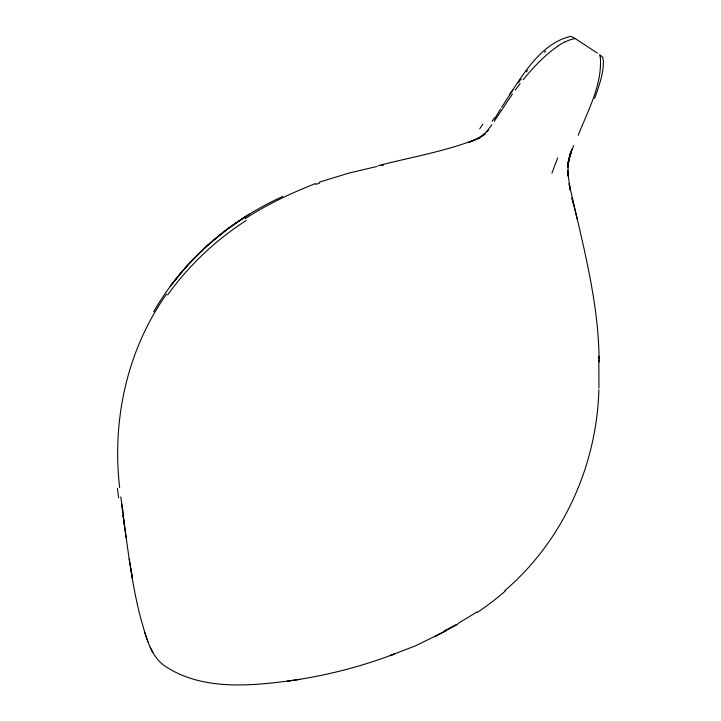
<?xml version="1.0" encoding="UTF-8"?>
<svg xmlns="http://www.w3.org/2000/svg" width="721" height="721" viewBox="0 0 721 721"><rect width="100%" height="100%" fill="white"/><g stroke="black" fill="none" stroke-linecap="round" stroke-linejoin="round"><path stroke-width="1.08" d="M598.944 388.114L598.845 359.869M598.872 389.773C596.808 465.829 562.876 540.858 504.916 590.553M571.429 151.203L568.499 160.197L571.987 149.283L567.896 164.217L570.194 153.681L567.797 167.182L568.049 161.837L568.202 176.194L567.517 170.174L570.284 190.263L569.103 183.603C582.162 242.418 598.908 301.216 599.133 361.933M594.663 98.426C598.962 85.898 604 72.992 603.315 59.519M569.572 155.61L573.718 145.606M578.224 135.323C587.966 110.34 602.549 84.537 600.287 56.833M153.681 311.697C182.918 260.759 229.323 220.662 282.632 196.5M494.57 118.875L500.572 109.015M501.645 107.249C519.021 81.311 538.145 43.855 570.672 36.338C572.132 36.789 573.456 37.573 574.754 38.348M494.164 121.38L512.415 94.009M166.56 294.141C127.13 349.667 111.809 420.226 119.65 487.486M491.875 124.688L486.495 131.781M515.227 90.098L520.111 83.6M526.375 71.794L527.402 70.487M523.167 79.743C533.387 67.287 544.526 55.337 557.847 46.153M170.165 286.435C191.209 258.551 217.129 234.361 246.789 215.858M172.274 283.777L187.19 265.598M189.542 263.138L206.242 246.456L227.133 229.215L249.61 214.002M544.355 52.2L545.608 51.101M479.348 137.981L488.505 130.068M480.096 137.495L485.233 134.034L474.22 140.207L468.371 142.524L480.556 137.486C447.732 151.113 412.349 156.799 378.101 165.722M476.77 612.039L457.826 623.629M245.014 218.796C267.058 204.376 291.005 193.174 315.474 183.576M446.362 630.695L434.502 636.616L457.529 624.476M456.132 624.566L448.462 628.667M439.44 634.129L415.215 645.944L390.223 655.497L394.333 654.019C360.022 667.087 324.108 676.154 287.733 681.057L299.954 679.452M444.136 630.83L447.606 629.118M565.12 41.899L566.643 41.187A41.845 41.467 89.9 0 1 569.77 39.943A30.76 30.363 -69 0 1 575.097 38.592M319.466 182.116L348.613 173.184L376.957 166.461M381.301 165.56L383.473 165.136M290.094 680.732C248.538 686.32 200.735 690.357 164.289 665.654C149.86 654.974 146.075 636.219 141.19 620.051C131.988 585.831 128.077 550.465 123.147 515.452L126.031 537.515M602.513 58.635C604.477 58.022 600.755 55.562 599.863 54.904M575.421 38.763L576.521 39.43M576.773 39.583L597.33 53.111M150.175 647.287L152.798 652.568M144.786 632.497L147.94 641.789M573.79 205.323L571.942 197.924L577.53 220.338M123.3 513.451L123.661 515.488M123.12 512.433L120.767 496.922M129.221 558.955L132.475 578.621L130.825 568.563M121.534 503.754L124.571 526.411M505.322 590.995A278.495 272.727 -3.3 0 1 477.149 612.58M551.935 173.175A138.495 21.918 -63 0 1 557.748 157.899M599.845 54.931A27.903 27.019 -66.1 0 1 600.242 56.842M557.811 46.099A64.511 64.025 56.5 0 1 565.057 41.782M518.12 82.852A175.221 112.359 -38.8 0 1 521.211 78.913M509.936 94A149.463 63.394 -45.1 0 1 512.802 89.963M494.345 118.001A117.19 30.552 -67.4 0 1 492.146 121.272M482.755 124.291A115.675 65.251 88.9 0 1 479.726 128.717M315.78 184.396A180.124 166.236 -24.5 0 1 319.745 182.936M167.696 294.88A282.56 269.384 -18.6 0 1 246.176 220.509M118.632 497.769A346.594 267.725 -68.7 0 1 117.46 488.279M599.052 358.589L598.79 356.408L599.052 358.589"/></g></svg>
